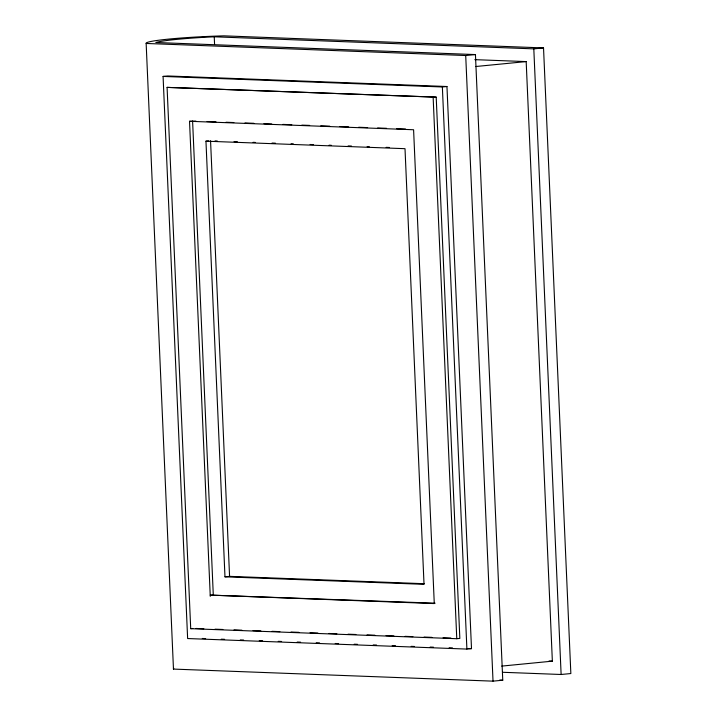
<?xml version="1.0" encoding="UTF-8"?>
<svg xmlns="http://www.w3.org/2000/svg" width="717" height="717" viewBox="0 0 717 717"><rect width="100%" height="100%" fill="white"/><g stroke="black" fill="none" stroke-linecap="round" stroke-linejoin="round"><path stroke-width="1.08" d="M163.082 76.423L167.679 75.975L446.96 86.515L471.499 648.634L466.901 649.082L187.63 638.542L163.082 76.423L442.362 86.963L446.96 86.515M146.151 43.459L465.709 55.523L475.443 54.573L502.76 680.2L493.027 681.15L173.469 669.086L146.151 43.459A62.881 4.168 -2.5 0 1 223.973 35.85L543.531 47.914L570.849 673.541L561.124 674.491L502.707 672.286M475.443 54.573L155.876 42.509A62.881 4.168 -2.5 0 1 214.24 36.8L533.807 48.864L543.531 47.914M167.088 87.384L436.205 97.136L459.839 638.417L456.774 638.713L190.713 628.675L167.088 87.384L436.205 97.136M475.523 66.538L526.179 61.59L552.359 661.155L501.703 666.102M210.269 596.356L189.53 121.29L195.938 121.11M205.958 141.177L405.006 148.688L424.025 584.328L224.977 576.818L205.958 141.177L208.719 140.908M224.977 576.818L229.574 576.36L424.15 583.71M435.111 603.185L210.215 595.11L434.278 603.571L413.592 129.75L189.53 121.29M190.713 628.675L192.756 628.468M474.842 59.654L526.179 61.59M207.088 121.531L216.005 121.872M226.034 122.249L233.841 122.544M244.99 122.965L253.908 123.306M263.937 123.683L271.743 123.978M282.883 124.4L291.801 124.731M301.839 125.116L309.636 125.403M320.786 125.825L329.703 126.165M339.741 126.542L348.659 126.882M358.688 127.259L367.606 127.599M377.635 127.976L386.553 128.307M396.591 128.693L405.508 129.024M215.028 140.899L217.269 140.98M234.038 141.616L237.399 141.742M253.047 142.333L255.288 142.414M272.057 143.05L275.418 143.176M291.066 143.767L293.307 143.848M310.085 144.484L313.437 144.61M329.094 145.201L331.326 145.291M348.103 145.918L351.455 146.044M367.113 146.635L369.345 146.725M386.122 147.352L389.474 147.478M196.019 628.459L203.843 628.755M215.019 629.176L222.844 629.472M234.029 629.893L241.853 630.189M253.029 630.61L260.854 630.906M272.03 631.327L279.863 631.623M291.039 632.044L298.864 632.34M310.04 632.761L317.864 633.057M329.049 633.478L336.873 633.774M348.05 634.195L355.874 634.491M367.059 634.912L374.883 635.208M386.06 635.629L393.884 635.925M405.06 636.346L412.893 636.642M424.07 637.063L431.894 637.359M443.07 637.78L450.894 638.076M202.275 638.471L205.627 638.596M221.266 639.188L224.618 639.313M240.258 639.905L243.61 640.03M259.249 640.622L262.601 640.747M278.241 641.339L281.593 641.464M297.232 642.056L300.584 642.181M316.224 642.773L319.576 642.898M335.215 643.49L338.567 643.615M354.207 644.207L357.559 644.332M373.198 644.924L376.542 645.049M392.181 645.641L395.533 645.766M411.173 646.358L414.525 646.483M430.164 647.075L433.516 647.2M449.156 647.792L452.508 647.917M468.147 648.509L471.499 648.634M549.007 661.02L552.359 661.155M499.686 680.083L502.76 680.2M533.807 48.864L561.124 674.491M465.709 55.523L493.027 681.15M442.362 86.963L466.901 649.082M433.149 97.431L456.774 638.713M214.24 36.8L214.571 44.4M210.556 140.729L229.574 576.36M192.595 120.985L213.281 594.805M173.469 669.086A62.881 4.168 -2.5 0 1 173.81 668.423"/></g></svg>
